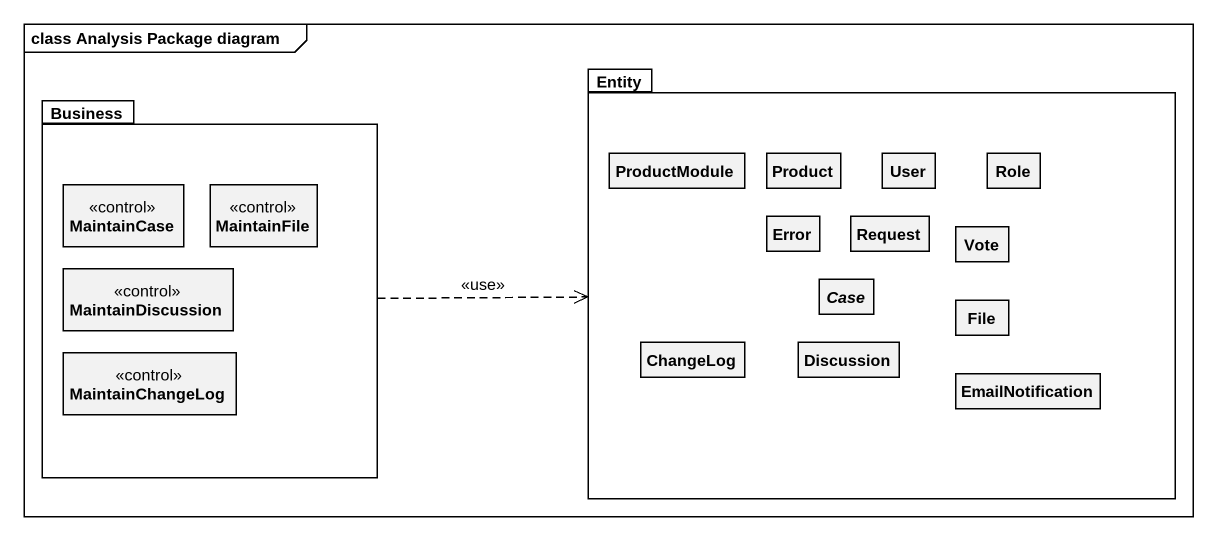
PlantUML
@startuml
mainframe class Analysis Package diagram
hide circle
hide empty members
package Business {
  class MaintainCase <<control>>
  class MaintainFile <<control>>
  class MaintainDiscussion <<control>>
  class MaintainChangeLog <<control>>
}
package "Entity" as Entity_ {
  class ProductModule
  class Product
  class User
  class Role
  class Error
  class Request
  class Vote
  abstract class Case
  class "File" as File_
  class ChangeLog
  class Discussion
  class EmailNotification
}
Business .right.> Entity_ : <<use>>
@enduml
